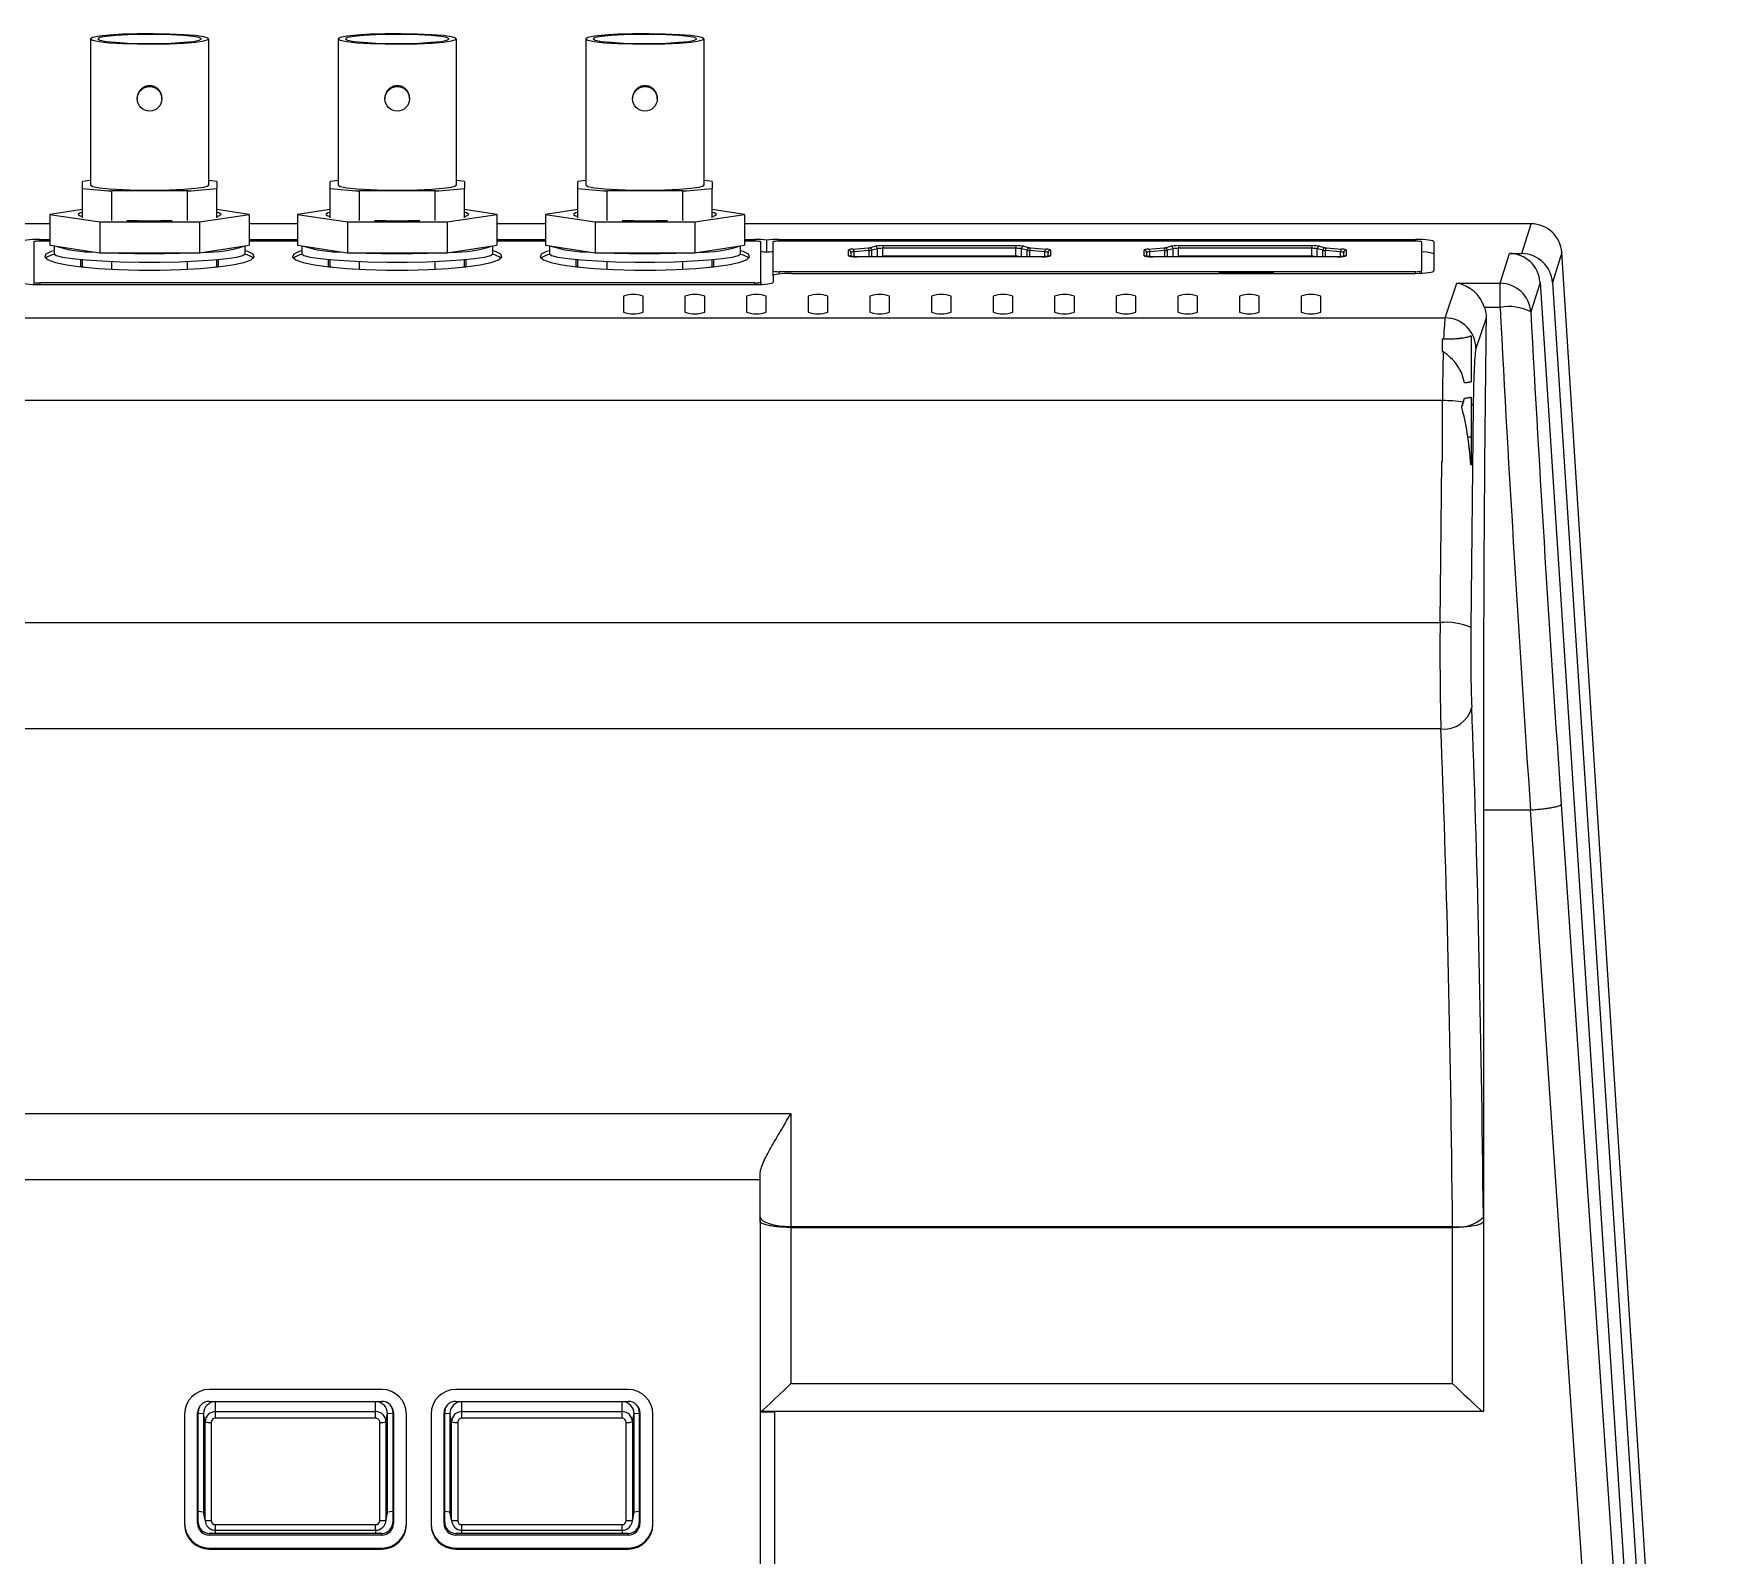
# Model space of a CAD drawing. Header units: millimetres. Extents: x 102 to 710, y 145 to 429.
# Drawn here: x 233.2 to 301.7, y 366.2 to 427.9 of the extents above; entities that cross this region are included whole.
import ezdxf

# ---------------------------------------------------------------- set-up
doc = ezdxf.new("R2010")
doc.units = ezdxf.units.MM

msp = doc.modelspace()

# ---------------------------------------------------------------- linework, layer by layer
at = {"color": 7, "linetype": 'Continuous', "lineweight": 25}
for p, q in [((235.517, 427.7306), (235.517, 421.8032)), ((240.317, 421.8032), (240.317, 427.7306)), ((245.567, 427.7306), (245.567, 421.8032)), ((250.367, 421.8032), (250.367, 427.7306)), ((255.617, 427.7306), (255.617, 421.8032)), ((260.417, 421.8032), (260.417, 427.7306)), ((237.417, 425.3343), (237.417, 425.2993)), ((238.417, 425.2993), (238.417, 425.3342)), ((247.467, 425.3343), (247.467, 425.2993)), ((248.467, 425.2993), (248.467, 425.3342)), ((257.517, 425.3343), (257.517, 425.2993)), ((258.517, 425.2993), (258.517, 425.3342)), ((235.517, 421.981), (235.192, 421.9409)), ((235.192, 421.6655), (235.192, 421.9409)), ((240.642, 421.9409), (240.317, 421.981)), ((240.642, 421.9409), (240.642, 421.6655)), ((245.567, 421.981), (245.242, 421.9409)), ((245.242, 421.6655), (245.242, 421.9409)), ((250.692, 421.9409), (250.367, 421.981)), ((250.692, 421.9409), (250.692, 421.6655)), ((255.617, 421.981), (255.292, 421.9409)), ((255.292, 421.6655), (255.292, 421.9409)), ((260.742, 421.9409), (260.417, 421.981)), ((260.742, 421.9409), (260.742, 421.6655)), ((235.192, 420.4701), (235.192, 421.6655)), ((236.3808, 420.3681), (236.3808, 421.5635)), ((239.4533, 421.5635), (236.3808, 421.5635)), ((239.4533, 420.3681), (239.4533, 421.5635)), ((240.642, 420.4701), (240.642, 421.6655)), ((245.242, 420.4701), (245.242, 421.6655)), ((246.4308, 420.3681), (246.4308, 421.5635)), ((249.5033, 421.5635), (246.4308, 421.5635)), ((249.5033, 420.3681), (249.5033, 421.5635)), ((250.692, 420.4701), (250.692, 421.6655)), ((255.292, 420.4701), (255.292, 421.6655)), ((256.4808, 420.3681), (256.4808, 421.5635)), ((259.5533, 421.5635), (256.4808, 421.5635)), ((259.5533, 420.3681), (259.5533, 421.5635)), ((260.742, 420.4701), (260.742, 421.6655)), ((235.192, 420.8065), (233.8756, 420.6078)), ((233.8756, 420.6078), (235.8963, 420.3027)), ((233.8756, 420.6078), (233.8756, 419.3625)), ((239.9378, 420.3027), (241.9585, 420.6078)), ((241.9585, 420.6078), (240.642, 420.8065)), ((241.9585, 420.6078), (241.9585, 419.3625)), ((245.242, 420.8065), (243.9256, 420.6078)), ((243.9256, 420.6078), (245.9463, 420.3027)), ((243.9256, 420.6078), (243.9256, 419.3625)), ((249.9878, 420.3027), (252.0085, 420.6078)), ((252.0085, 420.6078), (250.692, 420.8065)), ((252.0085, 420.6078), (252.0085, 419.3625)), ((255.292, 420.8065), (253.9756, 420.6078)), ((253.9756, 420.6078), (255.9963, 420.3027)), ((253.9756, 420.6078), (253.9756, 419.3625)), ((260.0378, 420.3027), (262.0585, 420.6078)), ((262.0585, 420.6078), (260.742, 420.8065)), ((262.0585, 420.6078), (262.0585, 419.3625)), ((233.8756, 420.2318), (183.2695, 420.2318)), ((235.8963, 420.3027), (239.9378, 420.3027)), ((235.8963, 420.3027), (235.8963, 419.0575)), ((239.9378, 420.3027), (239.9378, 419.0575)), ((243.9256, 420.2318), (241.9585, 420.2318)), ((245.9463, 420.3027), (249.9878, 420.3027)), ((245.9463, 420.3027), (245.9463, 419.0575)), ((249.9878, 420.3027), (249.9878, 419.0575)), ((253.9756, 420.2318), (252.0085, 420.2318)), ((255.9963, 420.3027), (255.9963, 419.0575)), ((255.9963, 420.3027), (260.0378, 420.3027)), ((260.0378, 420.3027), (260.0378, 419.0575)), ((293.9727, 420.2318), (262.0585, 420.2318)), ((293.5954, 419.0213), (293.9727, 420.2296)), ((293.9727, 420.2318), (293.9727, 420.2296)), ((233.217, 419.4926), (233.217, 417.8624)), ((233.467, 419.5935), (233.8756, 419.5935)), ((233.8756, 419.5252), (233.467, 419.5252)), ((233.8756, 419.3625), (235.8963, 419.0575)), ((234.042, 419.3374), (234.042, 419.0139)), ((235.8963, 419.0575), (239.9378, 419.0575)), ((239.9378, 419.0575), (241.9585, 419.3625)), ((241.792, 419.0139), (241.792, 419.3374)), ((241.9585, 419.5935), (243.9256, 419.5935)), ((243.9256, 419.5252), (241.9585, 419.5252)), ((243.9256, 419.3625), (245.9463, 419.0575)), ((244.092, 419.3374), (244.092, 419.0139)), ((245.9463, 419.0575), (249.9878, 419.0575)), ((249.9878, 419.0575), (252.0085, 419.3625)), ((251.842, 419.0139), (251.842, 419.3374)), ((252.0085, 419.5935), (253.9756, 419.5935)), ((253.9756, 419.5252), (252.0085, 419.5252)), ((253.9756, 419.3625), (255.9963, 419.0575)), ((254.142, 419.3374), (254.142, 419.0139)), ((255.9963, 419.0575), (260.0378, 419.0575)), ((260.0378, 419.0575), (262.0585, 419.3625)), ((261.892, 419.0139), (261.892, 419.3374)), ((262.0585, 419.5935), (262.467, 419.5935)), ((262.467, 419.5252), (262.0585, 419.5252)), ((262.717, 417.8624), (262.717, 419.4926)), ((262.967, 419.07), (262.967, 419.5685)), ((263.217, 418.3197), (263.217, 419.4927)), ((263.467, 419.5935), (289.2788, 419.5935)), ((289.2788, 419.5253), (263.467, 419.5253)), ((266.2729, 418.9358), (266.2729, 419.1636)), ((266.3729, 419.0644), (266.3729, 418.9063)), ((266.4509, 419.2034), (267.0681, 419.2489)), ((267.1173, 419.1422), (266.5, 419.0967)), ((267.1285, 419.2572), (267.3601, 419.3175)), ((267.4495, 419.2145), (267.2178, 419.1542)), ((267.6729, 419.3427), (273.0729, 419.3427)), ((267.6729, 419.3427), (267.6729, 419.2349)), ((273.0729, 419.2349), (267.6729, 419.2349)), ((273.0729, 419.3427), (273.0729, 419.2349)), ((273.528, 419.1542), (273.2963, 419.2145)), ((273.3857, 419.3175), (273.6174, 419.2572)), ((274.2458, 419.0967), (273.6285, 419.1422)), ((273.6777, 419.2489), (274.295, 419.2034)), ((274.3729, 418.906), (274.3729, 419.0644)), ((274.4729, 419.1636), (274.4729, 418.9358)), ((278.2729, 418.9358), (278.2729, 419.1636)), ((278.3729, 419.0644), (278.3729, 418.9063)), ((278.4509, 419.2034), (279.0681, 419.2489)), ((279.1173, 419.1422), (278.5, 419.0967)), ((279.1285, 419.2572), (279.3601, 419.3175)), ((279.4495, 419.2145), (279.2178, 419.1542)), ((279.6729, 419.3427), (285.0729, 419.3427)), ((279.6729, 419.3427), (279.6729, 419.2349)), ((285.0729, 419.2349), (279.6729, 419.2349)), ((285.0729, 419.3427), (285.0729, 419.2349)), ((285.528, 419.1542), (285.2964, 419.2145)), ((285.3857, 419.3175), (285.6174, 419.2572)), ((286.2458, 419.0967), (285.6285, 419.1422)), ((285.6777, 419.2489), (286.295, 419.2034)), ((286.3729, 418.906), (286.3729, 419.0644)), ((286.4729, 419.1636), (286.4729, 418.9358)), ((289.5288, 419.4927), (289.5288, 418.3197)), ((290.0288, 419.4955), (290.0288, 418.3168)), ((295.2153, 419.0592), (294.8363, 417.8455)), ((301.6898, 317.6431), (295.2153, 419.0592)), ((295.2153, 419.0592), (295.2156, 419.0592)), ((301.69, 317.6442), (295.2156, 419.0592)), ((235.117, 418.7804), (235.117, 418.5054)), ((235.117, 418.5054), (235.3069, 418.4679)), ((235.192, 418.4895), (235.192, 418.7738)), ((236.3808, 418.3886), (236.3808, 418.7038)), ((239.4533, 418.3886), (239.4533, 418.7038)), ((240.5272, 418.4679), (240.717, 418.5054)), ((240.642, 418.4895), (240.642, 418.7738)), ((240.717, 418.5054), (240.717, 418.7804)), ((245.167, 418.7804), (245.167, 418.5054)), ((245.167, 418.5054), (245.348, 418.4695)), ((245.242, 418.4895), (245.242, 418.7738)), ((246.4308, 418.3891), (246.4308, 418.7038)), ((249.5033, 418.3891), (249.5033, 418.7038)), ((250.586, 418.4695), (250.767, 418.5054)), ((250.692, 418.4895), (250.692, 418.7738)), ((250.767, 418.5054), (250.767, 418.7804)), ((255.217, 418.7804), (255.217, 418.5054)), ((255.217, 418.5054), (255.4069, 418.4679)), ((255.292, 418.4895), (255.292, 418.7738)), ((256.4808, 418.3886), (256.4808, 418.7038)), ((259.5533, 418.3886), (259.5533, 418.7038)), ((260.6272, 418.4679), (260.817, 418.5054)), ((260.742, 418.4895), (260.742, 418.7738)), ((260.817, 418.5054), (260.817, 418.7804)), ((274.1229, 418.8909), (266.6229, 418.8909)), ((266.6229, 418.8909), (266.6229, 418.8901)), ((274.1229, 418.8901), (266.6229, 418.8901)), ((267.717, 418.916), (267.5732, 418.8909)), ((273.117, 418.916), (267.717, 418.916)), ((267.8715, 418.8942), (267.8527, 418.8909)), ((272.9625, 418.8942), (267.8715, 418.8942)), ((267.8715, 418.8942), (267.8715, 418.8909)), ((272.9814, 418.8909), (272.9625, 418.8942)), ((272.9625, 418.8942), (272.9625, 418.8909)), ((273.2609, 418.8909), (273.117, 418.916)), ((286.1229, 418.8909), (278.6229, 418.8909)), ((278.6229, 418.8909), (278.6229, 418.8901)), ((286.1229, 418.8901), (278.6229, 418.8901)), ((279.8715, 418.916), (279.4863, 418.8909)), ((279.717, 418.916), (279.5732, 418.8909)), ((285.117, 418.916), (279.717, 418.916)), ((279.8715, 418.8942), (279.8527, 418.8909)), ((284.9626, 418.916), (279.8715, 418.916)), ((284.9625, 418.8942), (279.8715, 418.8942)), ((279.9545, 418.8942), (279.9041, 418.8909)), ((284.8795, 418.8942), (279.9545, 418.8942)), ((279.9545, 418.8909), (279.9545, 418.8942)), ((284.93, 418.8909), (284.8795, 418.8942)), ((284.8795, 418.8909), (284.8795, 418.8942)), ((284.9814, 418.8909), (284.9625, 418.8942)), ((285.3477, 418.8909), (284.9626, 418.916)), ((285.2609, 418.8909), (285.117, 418.916)), ((292.7167, 417.8139), (293.0947, 419.0244)), ((293.0947, 419.0244), (293.5954, 419.0213)), ((233.217, 417.8624), (233.217, 417.7671)), ((262.467, 417.8297), (233.467, 417.8297)), ((233.467, 417.7615), (262.467, 417.7615)), ((262.717, 417.8624), (262.717, 417.7671)), ((263.217, 418.1208), (263.217, 418.3197)), ((263.217, 418.1208), (263.217, 417.8595)), ((289.2788, 418.287), (263.467, 418.287)), ((263.967, 418.2188), (289.2788, 418.2188)), ((281.667, 418.244), (283.167, 418.244)), ((289.5288, 418.2244), (289.5288, 418.3197)), ((290.4874, 416.4125), (290.9557, 417.8139)), ((290.9557, 417.8139), (292.7167, 417.8139)), ((292.7167, 416.8357), (292.7167, 417.8139)), ((294.3356, 417.8486), (293.9627, 416.6541)), ((294.3356, 417.8486), (300.8833, 317.5929)), ((294.8363, 417.8455), (301.3817, 317.6247)), ((257.142, 417.2958), (257.142, 416.6432)), ((257.942, 416.6432), (257.942, 417.2958)), ((259.642, 417.2958), (259.642, 416.6432)), ((260.442, 416.6432), (260.442, 417.2958)), ((262.142, 417.2958), (262.142, 416.6432)), ((262.942, 416.6432), (262.942, 417.2958)), ((264.642, 417.2958), (264.642, 416.6432)), ((265.442, 416.6432), (265.442, 417.2958)), ((267.142, 417.2958), (267.142, 416.6432)), ((267.942, 416.6432), (267.942, 417.2958)), ((269.642, 417.2958), (269.642, 416.6432)), ((270.442, 416.6432), (270.442, 417.2958)), ((272.142, 417.2958), (272.142, 416.6432)), ((272.942, 416.6432), (272.942, 417.2958)), ((274.642, 417.2958), (274.642, 416.6432)), ((275.442, 416.6432), (275.442, 417.2958)), ((277.142, 417.2958), (277.142, 416.6432)), ((277.942, 416.6432), (277.942, 417.2958)), ((279.642, 417.2958), (279.642, 416.6432)), ((280.442, 416.6432), (280.442, 417.2958)), ((282.142, 417.2958), (282.142, 416.6432)), ((282.942, 416.6432), (282.942, 417.2958)), ((284.642, 417.2958), (284.642, 416.6432)), ((285.442, 416.6432), (285.442, 417.2958)), ((113.5967, 416.4125), (290.4874, 416.4125)), ((292.1492, 416.4041), (291.7362, 415.1684)), ((292.7167, 416.8357), (292.0834, 416.8357)), ((290.376, 415.0476), (290.376, 415.5566)), ((290.376, 415.5566), (290.4256, 415.5566)), ((290.376, 413.0572), (113.708, 413.0572)), ((290.376, 410.5865), (290.376, 413.0572)), ((291.2321, 412.9966), (291.2321, 413.0402)), ((291.2661, 413.1566), (291.2661, 413.1566)), ((291.542, 412.9232), (291.542, 410.4539)), ((291.1616, 412.7788), (291.1616, 412.8224)), ((291.6248, 412.8617), (291.53, 403.8521)), ((291.4073, 411.5838), (291.542, 411.5838)), ((290.2812, 404.0477), (290.35, 410.5865)), ((290.35, 410.5865), (290.376, 410.5865)), ((290.376, 410.5864), (290.376, 410.5865)), ((291.542, 410.4539), (291.5296, 410.4506)), ((113.8028, 404.0477), (290.2812, 404.0477)), ((290.3153, 399.7329), (113.7688, 399.7329)), ((295.1997, 396.667), (300.6612, 316.5552)), ((292.042, 396.451), (292.042, 372.041)), ((292.042, 396.451), (293.9518, 396.451)), ((299.4095, 316.451), (293.9556, 396.4511)), ((118.717, 384.1378), (263.942, 384.1378)), ((263.942, 384.1378), (263.942, 379.5532)), ((119.967, 381.451), (262.692, 381.451)), ((262.692, 379.9366), (262.692, 381.6696)), ((262.692, 379.7821), (262.692, 379.9366)), ((262.692, 379.7821), (262.692, 372.041)), ((263.942, 379.5532), (290.7893, 379.5532)), ((263.942, 379.5532), (263.942, 379.5124)), ((263.942, 379.5124), (263.942, 379.5124)), ((263.942, 379.5124), (263.942, 373.182)), ((263.942, 379.5124), (290.7897, 379.5124)), ((290.7897, 379.5124), (290.7893, 379.5532)), ((290.7911, 373.182), (290.7911, 379.5124)), ((292.0381, 379.9319), (292.0399, 379.757)), ((292.0399, 379.757), (292.0399, 372.041)), ((263.942, 373.182), (290.7911, 373.182)), ((247.3396, 372.936), (240.3396, 372.936)), ((257.3396, 372.936), (250.3396, 372.936)), ((239.3396, 371.9398), (239.3396, 367.4569)), ((239.8921, 372.027), (239.8658, 371.9834)), ((239.8658, 367.5005), (239.8658, 371.9834)), ((239.8921, 367.5441), (239.8921, 372.027)), ((240.1726, 371.625), (240.1056, 371.9598)), ((240.1056, 371.9598), (240.1056, 367.9751)), ((240.3396, 372.4554), (247.3396, 372.4554)), ((247.0896, 372.4421), (240.5896, 372.4421)), ((240.5896, 372.0404), (240.5896, 372.4421)), ((240.5896, 371.77), (240.5896, 372.0404)), ((240.5896, 372.0404), (247.0896, 372.0404)), ((247.0896, 372.0404), (247.0896, 372.4421)), ((247.0896, 371.77), (247.0896, 372.0404)), ((247.5066, 371.625), (247.5737, 371.9598)), ((247.5737, 367.9751), (247.5737, 371.9598)), ((247.7872, 372.027), (247.8134, 371.9834)), ((247.7872, 372.027), (247.7872, 367.5441)), ((247.8134, 371.9834), (247.8134, 367.5005)), ((248.3396, 367.4569), (248.3396, 371.9398)), ((249.3396, 371.9398), (249.3396, 367.4569)), ((249.8921, 372.027), (249.8658, 371.9834)), ((249.8658, 367.5005), (249.8658, 371.9834)), ((249.8921, 367.5441), (249.8921, 372.027)), ((250.1726, 371.625), (250.1056, 371.9598)), ((250.1056, 371.9598), (250.1056, 367.9751)), ((250.3396, 372.4554), (257.3396, 372.4554)), ((257.0896, 372.4421), (250.5896, 372.4421)), ((250.5896, 372.0404), (250.5896, 372.4421)), ((250.5896, 371.77), (250.5896, 372.0404)), ((250.5896, 372.0404), (257.0896, 372.0404)), ((257.0896, 372.0404), (257.0896, 372.4421)), ((257.0896, 371.77), (257.0896, 372.0404)), ((257.5066, 371.625), (257.5737, 371.9598)), ((257.5737, 367.9751), (257.5737, 371.9598)), ((257.7872, 372.027), (257.8134, 371.9834)), ((257.7872, 372.027), (257.7872, 367.5441)), ((257.8134, 371.9834), (257.8134, 367.5005)), ((258.3396, 367.4569), (258.3396, 371.9398)), ((262.6968, 372.041), (262.692, 372.041)), ((263.292, 372.0161), (262.692, 372.0161)), ((262.692, 372.0161), (262.692, 316.451)), ((292.0363, 372.041), (262.6968, 372.041)), ((263.292, 316.451), (263.292, 372.0161)), ((292.0399, 372.041), (292.0363, 372.041)), ((292.042, 372.041), (292.0399, 372.041)), ((240.1726, 367.6402), (240.1726, 371.625)), ((240.4226, 371.6036), (240.4226, 367.6188)), ((247.0896, 371.77), (240.5896, 371.77)), ((247.2567, 367.6188), (247.2567, 371.6036)), ((247.5066, 371.625), (247.5066, 367.6402)), ((250.1726, 367.6402), (250.1726, 371.625)), ((250.4226, 371.6036), (250.4226, 367.6188)), ((257.0896, 371.77), (250.5896, 371.77)), ((257.2567, 367.6188), (257.2567, 371.6036)), ((257.5066, 371.625), (257.5066, 367.6402)), ((240.1726, 367.6402), (240.1056, 367.9751)), ((240.1153, 367.8788), (240.181, 367.5574)), ((247.4983, 367.5574), (247.564, 367.8788)), ((247.5066, 367.6402), (247.5737, 367.9751)), ((250.1726, 367.6402), (250.1056, 367.9751)), ((250.1153, 367.8788), (250.181, 367.5574)), ((257.4983, 367.5574), (257.564, 367.8788)), ((257.5066, 367.6402), (257.5737, 367.9751)), ((239.8921, 367.5441), (239.8658, 367.5005)), ((240.3396, 367.0983), (240.3396, 367.0285)), ((247.3396, 367.0983), (240.3396, 367.0983)), ((247.3396, 367.0285), (240.3396, 367.0285)), ((240.5896, 367.4524), (247.0896, 367.4524)), ((240.5896, 367.2242), (247.0896, 367.2242)), ((247.3396, 367.0983), (247.3396, 367.0285)), ((247.7872, 367.5441), (247.8134, 367.5005)), ((249.8921, 367.5441), (249.8658, 367.5005)), ((250.3396, 367.0983), (250.3396, 367.0285)), ((257.3396, 367.0983), (250.3396, 367.0983)), ((257.3396, 367.0285), (250.3396, 367.0285)), ((250.5896, 367.4524), (257.0896, 367.4524)), ((250.5896, 367.2242), (257.0896, 367.2242)), ((257.3396, 367.0983), (257.3396, 367.0285)), ((257.7872, 367.5441), (257.8134, 367.5005)), ((240.3396, 366.5043), (240.3396, 366.4607)), ((240.3396, 366.5043), (247.3396, 366.5043)), ((240.3396, 366.4607), (247.3396, 366.4607)), ((247.3396, 366.5043), (247.3396, 366.4607)), ((250.3396, 366.5043), (250.3396, 366.4607)), ((250.3396, 366.5043), (257.3396, 366.5043)), ((250.3396, 366.4607), (257.3396, 366.4607)), ((257.3396, 366.5043), (257.3396, 366.4607))]:
    msp.add_line(p, q, dxfattribs=at)
at = {"color": 8, "linetype": 'Continuous', "lineweight": 25}
for p, q in [((233.8756, 420.2296), (183.2695, 420.2296)), ((243.9256, 420.2296), (241.9585, 420.2296)), ((253.9756, 420.2296), (252.0085, 420.2296)), ((293.9727, 420.2296), (262.0585, 420.2296)), ((233.467, 419.5252), (233.467, 419.5935)), ((262.467, 419.5252), (262.467, 419.5935)), ((263.467, 419.5253), (263.467, 419.5935)), ((266.5, 418.8944), (266.5, 419.0967)), ((267.1173, 418.8909), (267.1173, 419.1422)), ((267.2178, 418.8909), (267.2178, 419.1542)), ((267.4495, 418.8909), (267.4495, 419.2145)), ((267.6729, 418.9083), (267.6729, 419.2349)), ((273.0729, 418.916), (273.0729, 419.2349)), ((273.2963, 418.8909), (273.2963, 419.2145)), ((273.528, 418.8909), (273.528, 419.1542)), ((273.6285, 418.8909), (273.6285, 419.1422)), ((274.2458, 418.8941), (274.2458, 419.0967)), ((278.5, 418.8944), (278.5, 419.0967)), ((279.1173, 418.8909), (279.1173, 419.1422)), ((279.2178, 418.8909), (279.2178, 419.1542)), ((279.4495, 418.8909), (279.4495, 419.2145)), ((279.6729, 418.9083), (279.6729, 419.2349)), ((285.0729, 418.916), (285.0729, 419.2349)), ((285.2964, 418.8943), (285.2964, 419.2145)), ((285.528, 418.8909), (285.528, 419.1542)), ((285.6285, 418.8909), (285.6285, 419.1422)), ((286.2458, 418.8941), (286.2458, 419.0967)), ((289.2788, 419.5253), (289.2788, 419.5935)), ((274.1229, 418.8909), (274.1229, 418.8901)), ((286.1229, 418.8909), (286.1229, 418.8901)), ((233.467, 417.8297), (233.467, 417.7615)), ((262.467, 417.8297), (262.467, 417.7615)), ((263.467, 418.1939), (263.467, 418.287)), ((281.667, 418.244), (281.667, 418.2188)), ((283.167, 418.2188), (283.167, 418.244)), ((289.2788, 418.2188), (289.2788, 418.287)), ((239.8921, 371.982), (240.1056, 371.9598)), ((240.5896, 372.4554), (240.5896, 372.4421)), ((247.0896, 372.4421), (247.0896, 372.4554)), ((247.5737, 371.9598), (247.7872, 371.982)), ((249.8921, 371.982), (250.1056, 371.9598)), ((250.5896, 372.4554), (250.5896, 372.4421)), ((257.0896, 372.4421), (257.0896, 372.4554)), ((257.5737, 371.9598), (257.7872, 371.982)), ((239.8921, 367.9972), (240.1056, 367.9751)), ((247.5737, 367.9751), (247.7872, 367.9972)), ((249.8921, 367.9972), (250.1056, 367.9751)), ((257.5737, 367.9751), (257.7872, 367.9972)), ((240.5896, 367.2242), (240.5896, 367.4524)), ((240.5896, 367.0983), (240.5896, 367.2242)), ((247.0896, 367.2242), (247.0896, 367.4524)), ((247.0896, 367.2242), (247.0896, 367.0983)), ((250.5896, 367.2242), (250.5896, 367.4524)), ((250.5896, 367.0983), (250.5896, 367.2242)), ((257.0896, 367.2242), (257.0896, 367.4524)), ((257.0896, 367.2242), (257.0896, 367.0983))]:
    msp.add_line(p, q, dxfattribs=at)
at = {"color": 7, "linetype": 'Continuous', "lineweight": 25, "flags": 128}
for points in [[(235.517, 427.7306), (235.606, 427.6741), (235.8664, 427.6219), (236.2789, 427.5777), (236.8129, 427.5448), (237.4287, 427.5258), (238.0808, 427.5219), (238.7207, 427.5335), (239.3011, 427.5597), (239.7787, 427.5986), (240.1183, 427.6472), (240.2947, 427.7021), (240.2947, 427.7591), (240.1183, 427.8139), (239.7787, 427.8626), (239.3011, 427.9015), (238.7207, 427.9277), (238.0808, 427.9393), (237.4287, 427.9354), (236.8129, 427.9163), (236.2789, 427.8834), (235.8664, 427.8393), (235.606, 427.787), (235.517, 427.7306)], [(235.817, 427.7306), (235.9021, 427.679), (236.1504, 427.6316), (236.5418, 427.5922), (237.0447, 427.5641), (237.6182, 427.5494), (238.2159, 427.5494), (238.7894, 427.5641), (239.2922, 427.5922), (239.6837, 427.6316), (239.932, 427.679), (240.017, 427.7306), (239.932, 427.7821), (239.6837, 427.8295), (239.2922, 427.8689), (238.7894, 427.8971), (238.2159, 427.9117), (237.6182, 427.9117), (237.0447, 427.8971), (236.5418, 427.8689), (236.1504, 427.8295), (235.9021, 427.7821), (235.817, 427.7306)], [(245.567, 427.7306), (245.656, 427.6741), (245.9164, 427.6219), (246.3289, 427.5777), (246.8629, 427.5448), (247.4787, 427.5258), (248.1308, 427.5219), (248.7707, 427.5335), (249.3511, 427.5597), (249.8287, 427.5986), (250.1683, 427.6472), (250.3447, 427.7021), (250.3447, 427.7591), (250.1683, 427.8139), (249.8287, 427.8626), (249.3511, 427.9015), (248.7707, 427.9277), (248.1308, 427.9393), (247.4787, 427.9354), (246.8629, 427.9163), (246.3289, 427.8834), (245.9164, 427.8393), (245.656, 427.787), (245.567, 427.7306)], [(245.867, 427.7306), (245.9521, 427.679), (246.2004, 427.6316), (246.5918, 427.5922), (247.0947, 427.5641), (247.6682, 427.5494), (248.2659, 427.5494), (248.8394, 427.5641), (249.3422, 427.5922), (249.7337, 427.6316), (249.982, 427.679), (250.067, 427.7306), (249.982, 427.7821), (249.7337, 427.8295), (249.3422, 427.8689), (248.8394, 427.8971), (248.2659, 427.9117), (247.6682, 427.9117), (247.0947, 427.8971), (246.5918, 427.8689), (246.2004, 427.8295), (245.9521, 427.7821), (245.867, 427.7306)], [(255.617, 427.7306), (255.706, 427.6741), (255.9664, 427.6219), (256.3789, 427.5777), (256.9129, 427.5448), (257.5287, 427.5258), (258.1808, 427.5219), (258.8207, 427.5335), (259.4011, 427.5597), (259.8787, 427.5986), (260.2183, 427.6472), (260.3947, 427.7021), (260.3947, 427.7591), (260.2183, 427.8139), (259.8787, 427.8626), (259.4011, 427.9015), (258.8207, 427.9277), (258.1808, 427.9393), (257.5287, 427.9354), (256.9129, 427.9163), (256.3789, 427.8834), (255.9664, 427.8393), (255.706, 427.787), (255.617, 427.7306)], [(255.917, 427.7306), (256.0021, 427.679), (256.2504, 427.6316), (256.6418, 427.5922), (257.1447, 427.5641), (257.7182, 427.5494), (258.3159, 427.5494), (258.8894, 427.5641), (259.3922, 427.5922), (259.7837, 427.6316), (260.032, 427.679), (260.117, 427.7306), (260.032, 427.7821), (259.7837, 427.8295), (259.3922, 427.8689), (258.8894, 427.8971), (258.3159, 427.9117), (257.7182, 427.9117), (257.1447, 427.8971), (256.6418, 427.8689), (256.2504, 427.8295), (256.0021, 427.7821), (255.917, 427.7306)], [(235.517, 421.8032), (235.606, 421.7468), (235.8664, 421.6945), (236.2789, 421.6503), (236.8129, 421.6175), (237.4287, 421.5984), (238.0808, 421.5945), (238.7207, 421.6061), (239.3011, 421.6323), (239.7787, 421.6712), (240.1183, 421.7199), (240.2947, 421.7747), (240.317, 421.8032)], [(245.567, 421.8032), (245.656, 421.7468), (245.9164, 421.6945), (246.3289, 421.6503), (246.8629, 421.6175), (247.4787, 421.5984), (248.1308, 421.5945), (248.7707, 421.6061), (249.3511, 421.6323), (249.8287, 421.6712), (250.1683, 421.7199), (250.3447, 421.7747), (250.367, 421.8032)], [(255.617, 421.8032), (255.706, 421.7468), (255.9664, 421.6945), (256.3789, 421.6503), (256.9129, 421.6175), (257.5287, 421.5984), (258.1808, 421.5945), (258.8207, 421.6061), (259.4011, 421.6323), (259.8787, 421.6712), (260.2183, 421.7199), (260.3947, 421.7747), (260.417, 421.8032)], [(235.192, 420.6942), (235.1013, 420.6683), (235.017, 420.6078)], [(235.017, 420.6078), (235.1013, 420.5473), (235.192, 420.5213)], [(240.642, 420.5213), (240.7328, 420.5473), (240.817, 420.6078), (240.7328, 420.6683), (240.642, 420.6942)], [(245.242, 420.6942), (245.1513, 420.6683), (245.067, 420.6078)], [(245.067, 420.6078), (245.1513, 420.5473), (245.242, 420.5213)], [(250.692, 420.5213), (250.7828, 420.5473), (250.867, 420.6078), (250.7828, 420.6683), (250.692, 420.6942)], [(255.292, 420.6942), (255.2013, 420.6683), (255.117, 420.6078)], [(255.117, 420.6078), (255.2013, 420.5473), (255.292, 420.5213)], [(260.742, 420.5213), (260.8328, 420.5473), (260.917, 420.6078), (260.8328, 420.6683), (260.742, 420.6942)], [(234.042, 419.1355), (233.9278, 419.0992), (233.712, 418.9904), (233.6684, 418.8782), (233.7988, 418.7672), (234.0977, 418.6618), (234.553, 418.5665), (235.1461, 418.485), (235.8525, 418.4209), (236.6435, 418.3766), (237.4867, 418.3539), (238.3474, 418.3539), (239.1905, 418.3766), (239.9815, 418.4209), (240.688, 418.485), (241.281, 418.5665), (241.7363, 418.6618), (242.0353, 418.7672), (242.1656, 418.8782), (242.122, 418.9904), (241.9063, 419.0992), (241.792, 419.1355)], [(244.092, 419.1342), (243.9816, 419.099), (243.766, 418.9904), (243.7225, 418.8783), (243.8527, 418.7673), (244.1514, 418.662), (244.6062, 418.5668), (245.1987, 418.4854), (245.9045, 418.4213), (246.6947, 418.3771), (247.5371, 418.3545), (248.397, 418.3545), (249.2393, 418.3771), (250.0296, 418.4213), (250.7354, 418.4854), (251.3278, 418.5668), (251.7827, 418.662), (252.0814, 418.7673), (252.2116, 418.8783), (252.168, 418.9904), (251.9525, 419.099), (251.842, 419.1342)], [(254.142, 419.1355), (254.0278, 419.0992), (253.812, 418.9904), (253.7684, 418.8782), (253.8988, 418.7672), (254.1977, 418.6618), (254.653, 418.5665), (255.2461, 418.485), (255.9525, 418.4209), (256.7435, 418.3766), (257.5867, 418.3539), (258.4474, 418.3539), (259.2905, 418.3766), (260.0815, 418.4209), (260.788, 418.485), (261.381, 418.5665), (261.8363, 418.6618), (262.1353, 418.7672), (262.2656, 418.8782), (262.222, 418.9904), (262.0063, 419.0992), (261.892, 419.1355)], [(234.042, 419.0139), (234.1267, 418.9437), (234.377, 418.8765), (234.7821, 418.8154), (235.3242, 418.7629), (235.9795, 418.7214), (236.7196, 418.6927), (237.512, 418.678), (238.3221, 418.678), (239.1145, 418.6927), (239.8545, 418.7214), (240.5099, 418.7629), (241.052, 418.8154), (241.457, 418.8765), (241.7074, 418.9437), (241.792, 419.0139)], [(244.092, 419.0139), (244.1767, 418.9437), (244.427, 418.8765), (244.8321, 418.8154), (245.3742, 418.7629), (246.0295, 418.7214), (246.7696, 418.6927), (247.562, 418.678), (248.3721, 418.678), (249.1645, 418.6927), (249.9045, 418.7214), (250.5599, 418.7629), (251.102, 418.8154), (251.507, 418.8765), (251.7574, 418.9437), (251.842, 419.0139)], [(254.142, 419.0139), (254.2267, 418.9437), (254.477, 418.8765), (254.8821, 418.8154), (255.4242, 418.7629), (256.0795, 418.7214), (256.8196, 418.6927), (257.612, 418.678), (258.4221, 418.678), (259.2145, 418.6927), (259.9545, 418.7214), (260.6099, 418.7629), (261.152, 418.8154), (261.557, 418.8765), (261.8074, 418.9437), (261.892, 419.0139)], [(281.3006, 418.2501), (281.4719, 418.2457), (281.667, 418.244)], [(283.167, 418.244), (283.3621, 418.2457), (283.5335, 418.2501)], [(262.692, 379.9366), (262.7161, 379.8618), (262.7872, 379.7899), (262.9027, 379.7236), (263.0582, 379.6655), (263.2476, 379.6178), (263.4637, 379.5824), (263.6982, 379.5606), (263.942, 379.5532)], [(240.1056, 367.9751), (240.1149, 367.881), (240.1153, 367.8788)], [(247.564, 367.8788), (247.5644, 367.881), (247.5737, 367.9751)], [(250.1056, 367.9751), (250.1149, 367.881), (250.1153, 367.8788)], [(257.564, 367.8788), (257.5644, 367.881), (257.5737, 367.9751)]]:
    msp.add_lwpolyline(points, dxfattribs=at)
at = {"color": 7, "linetype": 'Continuous', "lineweight": 25}
for centre in [(237.9175, 425.298), (247.9675, 425.298), (258.0175, 425.298)]:
    msp.add_circle(centre, 0.4993, dxfattribs=at)
for centre, radius, start, end in [((236.8772, 434.3325), 12.7786, 262.422274, 267.773909), ((238.9569, 434.3325), 12.7786, 272.226091, 277.577726), ((246.9271, 434.3322), 12.7783, 262.422204, 267.773948), ((249.0069, 434.3325), 12.7786, 272.226107, 277.577741), ((256.9772, 434.3325), 12.7786, 262.422259, 267.773893), ((259.0569, 434.3322), 12.7783, 272.226052, 277.577796), ((237.917, 452.6616), 32.3066, 268.3671, 271.6329), ((247.967, 452.6616), 32.3066, 268.367098, 271.632902), ((258.017, 452.6616), 32.3066, 268.367098, 271.632902), ((235.6593, 424.3329), 5.2487, 252.19611, 270.634914), ((237.917, 460.5932), 41.569, 267.707202, 272.292798), ((240.2753, 423.6672), 4.5855, 268.017254, 289.151722), ((245.7093, 424.333), 5.2488, 252.196181, 270.634843), ((247.967, 460.5932), 41.5689, 267.707201, 272.292799), ((250.3253, 423.6672), 4.5855, 268.0172, 289.151814), ((255.7593, 424.3329), 5.2487, 252.196043, 270.634943), ((258.017, 460.5932), 41.5689, 267.707201, 272.292799), ((260.3753, 423.6673), 4.5855, 268.017348, 289.151628), ((266.2733, 419.064), 0.0996, 0.24083, 90.247922), ((266.3903, 419.1108), 0.1107, 352.657968, 56.79996), ((267.0075, 419.1563), 0.1107, 352.66724, 56.793728), ((267.1158, 419.1559), 0.1021, 359.007838, 82.860026), ((267.3474, 419.2162), 0.1021, 358.998818, 82.864318), ((273.3984, 419.2162), 0.1021, 97.139974, 180.992162), ((273.63, 419.1559), 0.1021, 97.137271, 180.994865), ((273.7383, 419.1563), 0.1106, 123.19575, 187.343282), ((274.3556, 419.1108), 0.1107, 123.20004, 187.342032), ((274.4725, 419.064), 0.0996, 89.753898, 179.753082), ((278.2734, 419.064), 0.0996, 0.240842, 90.252179), ((278.3902, 419.1108), 0.1107, 352.66849, 56.789438), ((279.0076, 419.1564), 0.1106, 352.652668, 56.8083), ((279.1158, 419.1559), 0.1021, 358.998818, 82.864318), ((279.3474, 419.2162), 0.1021, 358.998818, 82.864318), ((285.3984, 419.2162), 0.1021, 97.137271, 180.994865), ((285.63, 419.1559), 0.1021, 97.135682, 181.001182), ((285.7383, 419.1564), 0.1106, 123.1917, 187.347332), ((286.3556, 419.1108), 0.1106, 123.195991, 187.346081), ((286.4725, 419.064), 0.0996, 89.753898, 179.753082), ((234.2139, 418.1604), 0.8449, 101.045391, 127.352343), ((241.6202, 418.1604), 0.8449, 52.647657, 78.954609), ((244.2658, 418.1633), 0.8412, 101.162914, 127.352017), ((251.6684, 418.1635), 0.841, 52.645401, 78.839668), ((254.3139, 418.1604), 0.8448, 101.044655, 127.353078), ((261.7202, 418.1604), 0.8449, 52.647415, 78.955307), ((292.7132, 416.561), 1.2529, 4.263555, 89.839415), ((257.542, 416.0837), 1.2764, 71.736986, 108.263014), ((260.042, 416.0837), 1.2764, 71.737163, 108.262837), ((262.542, 416.0837), 1.2764, 71.736986, 108.263014), ((265.042, 416.0837), 1.2764, 71.736986, 108.263014), ((267.542, 416.0837), 1.2764, 71.736986, 108.263014), ((270.042, 416.0836), 1.2764, 71.73734, 108.26266), ((272.542, 416.0837), 1.2764, 71.736986, 108.263014), ((275.042, 416.0837), 1.2764, 71.736986, 108.263014), ((277.542, 416.0836), 1.2764, 71.73734, 108.26266), ((280.042, 416.0837), 1.2764, 71.736986, 108.263014), ((282.542, 416.0837), 1.2764, 71.736986, 108.263014), ((285.042, 416.0836), 1.2764, 71.73734, 108.26266), ((257.542, 417.8553), 1.2764, 251.736986, 288.263014), ((260.042, 417.8553), 1.2764, 251.737163, 288.262837), ((262.542, 417.8553), 1.2764, 251.736986, 288.263014), ((265.042, 417.8553), 1.2764, 251.736986, 288.263014), ((267.542, 417.8553), 1.2764, 251.736986, 288.263014), ((270.042, 417.8553), 1.2764, 251.73734, 288.26266), ((272.542, 417.8553), 1.2764, 251.736986, 288.263014), ((275.042, 417.8553), 1.2764, 251.736986, 288.263014), ((277.542, 417.8553), 1.2764, 251.73734, 288.26266), ((280.042, 417.8553), 1.2764, 251.736986, 288.263014), ((282.542, 417.8553), 1.2764, 251.736986, 288.263014), ((285.042, 417.8553), 1.2764, 251.73734, 288.26266), ((290.4838, 415.1601), 1.2525, 0.383781, 89.834383), ((293.0868, 415.0096), 1.8632, 61.960648, 101.455979), ((290.3576, 406.717), 6.3402, 82.072422, 89.833816), ((291.5105, 412.7942), 0.1328, 30.548532, 76.251368), ((290.5441, 401.6405), 2.4215, 65.971819, 96.231181), ((290.4371, 400.8851), 1.1586, 263.963801, 346.572594), ((291.0426, 380.9664), 1.4357, 259.838978, 313.899099), ((240.3377, 371.9379), 0.9981, 89.891126, 179.890319), ((247.3415, 371.9379), 0.9981, 0.109377, 90.108964), ((250.3377, 371.9379), 0.9981, 89.891036, 179.890623), ((257.3415, 371.9379), 0.9981, 0.109681, 90.108874), ((240.3387, 371.9825), 0.4729, 89.890251, 179.890842), ((240.3368, 372.0269), 0.4448, 145.300319, 179.988366), ((240.5887, 371.9589), 0.4832, 89.891117, 179.890203), ((240.5888, 371.6242), 0.4162, 89.890961, 179.89058), ((247.0905, 371.9589), 0.4832, 0.109981, 90.108699), ((247.0904, 371.6242), 0.4162, 0.109711, 90.108748), ((247.3405, 371.9825), 0.4729, 0.109867, 90.10904), ((247.3426, 372.027), 0.4446, 0.004603, 34.708248), ((250.3387, 371.9825), 0.4729, 89.890513, 179.89103), ((250.3366, 372.027), 0.4445, 145.287856, 179.998237), ((250.5887, 371.9589), 0.4832, 89.891744, 179.889576), ((250.5888, 371.6242), 0.4162, 89.891252, 179.890289), ((257.0906, 371.9589), 0.4831, 0.109545, 90.108694), ((257.0904, 371.6242), 0.4162, 0.109419, 90.108528), ((257.3405, 371.9825), 0.4729, 0.10897, 90.109937), ((257.3424, 372.0269), 0.4448, 0.011634, 34.699681), ((240.362, 372.3661), 0.7649, 255.665999, 274.543034), ((240.5893, 371.6033), 0.1667, 89.890029, 179.889786), ((247.09, 371.6033), 0.1667, 0.108928, 90.10998), ((247.3173, 372.3662), 0.765, 265.457367, 284.333455), ((250.362, 372.3662), 0.765, 255.666545, 274.542633), ((250.5893, 371.6033), 0.1667, 89.89002, 179.891072), ((257.09, 371.6033), 0.1667, 0.110213, 90.108695), ((257.3173, 372.3661), 0.7649, 265.456966, 284.334001), ((240.3377, 367.5024), 0.9981, 180.109681, 270.108874), ((240.3377, 367.4588), 0.9981, 180.109681, 270.108874), ((240.3387, 367.5014), 0.4729, 180.109604, 270.108851), ((240.3388, 367.545), 0.4467, 180.108989, 270.109365), ((240.362, 368.3813), 0.7649, 255.665999, 274.543034), ((240.5888, 367.641), 0.4162, 180.108904, 270.109555), ((240.5893, 367.6192), 0.1667, 180.110751, 270.108153), ((247.0904, 367.641), 0.4162, 269.890736, 359.890805), ((247.0899, 367.6191), 0.1667, 269.891839, 359.890535), ((247.3173, 368.3814), 0.765, 265.457367, 284.333455), ((247.3405, 367.545), 0.4467, 269.891585, 359.890062), ((247.3415, 367.5024), 0.9981, 269.891036, 359.890623), ((247.3405, 367.5014), 0.4729, 269.891858, 359.889686), ((247.3415, 367.4588), 0.9981, 269.891036, 359.890623), ((250.3377, 367.5024), 0.9981, 180.109377, 270.108964), ((250.3377, 367.4588), 0.9981, 180.109377, 270.108964), ((250.3387, 367.5014), 0.4729, 180.109416, 270.108589), ((250.3388, 367.545), 0.4467, 180.109938, 270.108415), ((250.362, 368.3814), 0.765, 255.666545, 274.542633), ((250.5888, 367.641), 0.4162, 180.109195, 270.109264), ((250.5893, 367.6191), 0.1667, 180.109465, 270.108161), ((257.0904, 367.641), 0.4162, 269.890956, 359.891097), ((257.0899, 367.6192), 0.1667, 269.893123, 359.889251), ((257.3173, 368.3813), 0.7649, 265.456966, 284.334001), ((257.3405, 367.545), 0.4467, 269.890635, 359.891011), ((257.3415, 367.5024), 0.9981, 269.891126, 359.890319), ((257.3405, 367.5014), 0.4729, 269.890961, 359.890584), ((257.3415, 367.4588), 0.9981, 269.891126, 359.890319)]:
    msp.add_arc(centre, radius, start, end, dxfattribs=at)
at = {"color": 8, "linetype": 'Continuous', "lineweight": 25}
for centre, radius, start, end in [((266.2729, 418.8352), 0.1006, 54.819513, 90.01032), ((274.4728, 418.8357), 0.1002, 89.908466, 124.445835), ((278.2729, 418.8352), 0.1006, 54.819514, 90.014558), ((286.4728, 418.8353), 0.1005, 89.960883, 124.389179)]:
    msp.add_arc(centre, radius, start, end, dxfattribs=at)
at = {"color": 7, "linetype": 'Continuous', "lineweight": 25}
for centre, major_axis, ratio, start_param, end_param in [((293.9673, 418.9731), (0.3747, 1.2), 0.9943347, 5.0819683, 6.583177), ((233.467, 419.4955), (0.75, 0), 0.1306505, 1.5707963, 3.1415927), ((233.467, 419.4926), (0.25, 0), 0.130402, 1.5707963, 3.1415927), ((262.467, 419.4955), (0.75, 0), 0.1306505, 0.8410687, 1.5707963), ((262.467, 419.4926), (0.25, 0), 0.130402, 0, 1.5707963), ((262.467, 418.9969), (0.75, 0), 0.1306505, 0.8410687, 1.2309594), ((263.467, 419.4955), (0.75, 0), 0.1306505, 1.5707963, 2.300524), ((263.467, 418.9969), (0.75, 0), 0.1306505, 1.9106332, 2.300524), ((263.467, 419.4927), (0.25, 0), 0.1306505, 1.5707963, 3.1415927), ((266.6229, 419.1636), (0.35, 0), 0.1306505, 2.0847116, 3.1415927), ((266.6229, 419.0644), (0.25, 0), 0.1480485, 2.0847116, 3.1415927), ((266.9944, 419.266), (0.15, 0), 0.1306505, 5.2263043, 5.8180109), ((266.9944, 419.1669), (0.25, 0), 0.1132526, 5.2263043, 5.8180109), ((267.6729, 419.297), (0.35, 0), 0.1306505, 1.5707963, 2.6764183), ((267.6729, 419.1978), (0.25, 0), 0.1480485, 1.5707963, 2.6764183), ((273.0729, 419.297), (0.35, 0), 0.1306505, 0.4651744, 1.5707963), ((273.0729, 419.1978), (0.25, 0), 0.1480485, 0.4651744, 1.5707963), ((273.7514, 419.1669), (0.25, 0), 0.1132526, 3.606767, 4.1984737), ((273.7514, 419.266), (0.15, 0), 0.1306505, 3.606767, 4.1984737), ((274.1229, 419.0644), (0.25, 0), 0.1480485, 0, 1.056881), ((274.1229, 419.1636), (0.35, 0), 0.1306505, 0, 1.056881), ((278.6229, 419.1636), (0.35, 0), 0.1306505, 2.0847116, 3.1415927), ((278.6229, 419.0644), (0.25, 0), 0.1480485, 2.0847116, 3.1415927), ((278.9944, 419.266), (0.15, 0), 0.1306505, 5.2263043, 5.8180109), ((278.9944, 419.1669), (0.25, 0), 0.1132526, 5.2263043, 5.8180109), ((279.6729, 419.297), (0.35, 0), 0.1306505, 1.5707963, 2.6764183), ((279.6729, 419.1978), (0.25, 0), 0.1480485, 1.5707963, 2.6764183), ((285.0729, 419.297), (0.35, 0), 0.1306505, 0.4651744, 1.5707963), ((285.0729, 419.1978), (0.25, 0), 0.1480485, 0.4651744, 1.5707963), ((285.7514, 419.1669), (0.25, 0), 0.1132526, 3.606767, 4.1984737), ((285.7514, 419.266), (0.15, 0), 0.1306505, 3.606767, 4.1984737), ((286.1229, 419.0644), (0.25, 0), 0.1480485, 0, 1.056881), ((286.1229, 419.1636), (0.35, 0), 0.1306505, 0, 1.056881), ((289.2788, 419.4955), (0.75, 0), 0.1306505, 0, 1.5707963), ((289.2788, 419.4927), (0.25, 0), 0.1306505, 0, 1.5707963), ((289.2788, 418.9969), (0.75, 0), 0.1306505, 0, 1.2309594), ((266.6229, 418.9358), (0.35, 0), 0.1306505, 3.1415927, 4.712389), ((274.1229, 418.9358), (0.35, 0), 0.1306505, 4.712389, 6.2831853), ((278.6229, 418.9358), (0.35, 0), 0.1306505, 3.1415927, 4.712389), ((286.1229, 418.9358), (0.35, 0), 0.1306505, 4.712389, 6.2831853), ((293.0897, 417.7691), (-0.2393, 1.2326), 0.9942099, 4.5851197, 6.0863285), ((293.5904, 417.7659), (-0.2393, 1.2326), 0.9942099, 4.5851197, 6.0863285), ((233.467, 417.8595), (0.75, 0), 0.1306505, 3.1415927, 4.712389), ((233.467, 417.8624), (0.25, 0), 0.1306505, 3.1415927, 4.712389), ((262.467, 417.8624), (0.25, 0), 0.1306505, 4.712389, 6.2831853), ((262.467, 417.8595), (0.75, 0), 0.1306505, 4.712389, 6.2831853), ((263.467, 418.3197), (0.25, 0), 0.1306505, 3.1415927, 4.712389), ((263.967, 418.1208), (0.75, 0), 0.1306505, 1.5707963, 3.1415927), ((289.2788, 418.3197), (0.25, 0), 0.1306505, 4.712389, 6.2831853), ((289.2788, 418.3168), (0.75, 0), 0.1306505, 4.712389, 6.2831853), ((290.9557, 416.5746), (-0.7627, 1.059), 0.8707788, 4.3627153, 5.5921652), ((290.4926, 412.4467), (0.0105, 4), 0.0299025, 0.130978, 0.6802243), ((294.6592, 404.3019), (0.2288, 60), 0.0434942, 1.3678649, 1.7021866), ((296.345, 404.3019), (-3.7595, 59.9997), 0.0482934, 1.3573236, 1.6989948), ((297.5909, 404.3815), (-3.7598, 58.7497), 0.0493126, 1.3571937, 1.6993302), ((290.4926, 412.4467), (0.0105, 4), 0.0299025, 0.8693358, 1.4176584), ((291.7415, 412.442), (0.0105, 2.75), 0.0434942, 0.1310655, 1.4177459), ((290.3324, 408.7203), (0.0562, 5.2283), 0.2390681, 5.052274, 5.6036637), ((290.35, 410.3957), (1.2501, 0), 0.1526092, 1.5499984, 1.5707963), ((290.351, 410.4877), (1.2501, 0.0003), 0.0897327, 5.9433002, 5.9746053), ((290.4402, 403.2846), (0.0143, 5), 0.0326208, 1.4176733, 2.3608689), ((291.6891, 403.2798), (0.0143, 3.75), 0.0434942, 1.4177459, 2.3609415), ((289.8566, 364.2112), (0.1954, 51.25), 0.0434942, 5.0243264, 5.5025342), ((288.6078, 364.2159), (0.1954, 50), 0.0445815, 5.0243348, 5.5025426), ((290.7365, 385.1059), (-0.056, 5.5935), 0.2234636, 3.1393553, 3.1404509), ((290.7911, 379.7617), (1.25, 0.0064), 0.1994455, 4.7113706, 6.2385337), ((263.942, 373.291), (1.2488, 1.2488), 0.0436609, 3.1852259, 4.6687576), ((290.7911, 373.291), (1.2488, -1.2488), 0.0436609, 4.7560222, 6.2395521)]:
    msp.add_ellipse(centre, major_axis=major_axis, ratio=ratio, start_param=start_param, end_param=end_param, dxfattribs=at)
for points, knots in [([(238.411, 425.3346), (238.4127, 425.3521), (238.4198, 425.4242), (238.3759, 425.5483), (238.2837, 425.6851), (238.1458, 425.7842), (237.9824, 425.8331), (237.8125, 425.8264), (237.656, 425.7663), (237.5259, 425.6589), (237.4443, 425.5141), (237.4091, 425.3975), (237.4182, 425.3383), (237.4188, 425.3346)], [0, 0, 0, 0, 0.0335197, 0.1384427, 0.2441488, 0.35192, 0.4598611, 0.5658436, 0.6708045, 0.7771572, 0.8852619, 0.9927514, 1, 1, 1, 1]), ([(248.461, 425.3346), (248.4627, 425.3521), (248.4698, 425.4242), (248.4259, 425.5483), (248.3337, 425.6851), (248.1958, 425.7842), (248.0324, 425.8331), (247.8625, 425.8264), (247.706, 425.7663), (247.5759, 425.6589), (247.4943, 425.5141), (247.4591, 425.3975), (247.4682, 425.3383), (247.4688, 425.3346)], [0, 0, 0, 0, 0.0335197, 0.1384428, 0.244149, 0.3519202, 0.4598591, 0.5658441, 0.6708051, 0.7771578, 0.8852614, 0.9927514, 1, 1, 1, 1]), ([(258.511, 425.3346), (258.5127, 425.3521), (258.5198, 425.4242), (258.4759, 425.5483), (258.3837, 425.6851), (258.2458, 425.7842), (258.0824, 425.8331), (257.9125, 425.8264), (257.756, 425.7663), (257.6259, 425.6589), (257.5443, 425.5141), (257.5091, 425.3975), (257.5182, 425.3383), (257.5188, 425.3346)], [0, 0, 0, 0, 0.0335196, 0.1384426, 0.24415, 0.3519211, 0.4598598, 0.5658446, 0.6708055, 0.7771581, 0.8852615, 0.9927514, 1, 1, 1, 1]), ([(266.6229, 418.8909), (266.5866, 418.8914), (266.51, 418.8923), (266.4134, 418.8997), (266.3543, 418.9079), (266.3293, 418.9146), (266.3286, 418.9148), (266.3284, 418.9149)], [0, 0, 0, 0, 0.2607216, 0.5502848, 0.7825735, 0.9322238, 1, 1, 1, 1]), ([(274.411, 418.911), (274.4131, 418.9123), (274.4184, 418.9157), (274.4193, 418.9154), (274.4113, 418.9129), (274.3844, 418.9069), (274.3284, 418.8994), (274.2377, 418.8925), (274.1624, 418.8915), (274.1229, 418.8909)], [0, 0, 0, 0, 0.04021315, 0.10305643, 0.18999662, 0.32082212, 0.50810898, 0.74165503, 1, 1, 1, 1]), ([(278.6229, 418.8909), (278.5866, 418.8914), (278.51, 418.8923), (278.4134, 418.8997), (278.3543, 418.9079), (278.3293, 418.9146), (278.3286, 418.9148), (278.3284, 418.9149)], [0, 0, 0, 0, 0.2607202, 0.5502973, 0.7825736, 0.932223, 1, 1, 1, 1]), ([(286.411, 418.911), (286.4131, 418.9123), (286.4184, 418.9157), (286.4193, 418.9154), (286.4113, 418.9129), (286.3844, 418.9069), (286.3284, 418.8994), (286.2377, 418.8925), (286.1624, 418.8915), (286.1229, 418.8909)], [0, 0, 0, 0, 0.04020874, 0.10305377, 0.18999789, 0.3208249, 0.50810327, 0.74165203, 1, 1, 1, 1]), ([(290.4256, 415.5566), (290.5126, 415.5566), (290.5964, 415.558), (290.7583, 415.5632), (290.8336, 415.567), (290.9707, 415.5761), (291.0324, 415.5814), (291.1415, 415.5928), (291.1899, 415.5991), (291.3184, 415.6186), (291.3809, 415.6324), (291.4797, 415.6609), (291.5153, 415.6756), (291.542, 415.6904)], [0, 0, 0, 0, 0.125, 0.125, 0.25, 0.25, 0.375, 0.375, 0.5, 0.5, 0.75, 0.75, 1, 1, 1, 1]), ([(290.4256, 415.5566), (290.4426, 415.5567), (290.4765, 415.5567), (290.5273, 415.5572), (290.5778, 415.558), (290.628, 415.5592), (290.7009, 415.5613), (290.7952, 415.5651), (290.9354, 415.5731), (291.0911, 415.5863), (291.2303, 415.6042), (291.3392, 415.6235), (291.4232, 415.6436), (291.4932, 415.6661), (291.5253, 415.682), (291.542, 415.6904)], [0, 0, 0, 0, 0.0247976, 0.0495818, 0.0744802, 0.0996184, 0.1251188, 0.1865415, 0.2505809, 0.3696577, 0.5007899, 0.6100432, 0.7289453, 0.8586375, 1, 1, 1, 1]), ([(291.542, 415.6904), (291.542, 415.6505), (291.542, 415.605), (291.542, 415.5028), (291.542, 415.4458), (291.542, 415.2596), (291.542, 415.117), (291.542, 414.7957), (291.542, 414.615), (291.542, 414.2322), (291.542, 414.0291), (291.542, 413.814)], [0, 0, 0, 0, 0.125, 0.125, 0.25, 0.25, 0.5, 0.5, 0.75, 0.75, 1, 1, 1, 1]), ([(291.542, 415.6904), (291.542, 415.6766), (291.542, 415.6491), (291.542, 415.6031), (291.542, 415.5539), (291.542, 415.5009), (291.542, 415.4444), (291.542, 415.3445), (291.542, 415.189), (291.542, 414.9604), (291.542, 414.7056), (291.542, 414.4584), (291.542, 414.2296), (291.542, 414.0262), (291.542, 413.8848), (291.542, 413.814)], [0, 0, 0, 0, 0.0418149, 0.0835229, 0.1251741, 0.1668187, 0.2085072, 0.2502896, 0.374964, 0.4998162, 0.6250059, 0.7504981, 0.8335184, 0.9165581, 1, 1, 1, 1]), ([(290.376, 415.0476), (290.376, 415.0843), (290.376, 415.1577), (290.376, 415.2633), (290.376, 415.3651), (290.376, 415.4634), (290.376, 415.5255), (290.376, 415.5566)], [0, 0, 0, 0, 0.2002673, 0.4001337, 0.5998663, 0.7997327, 1, 1, 1, 1]), ([(291.2661, 413.774), (291.2438, 413.9048), (291.2075, 414.0317), (291.1073, 414.276), (291.0425, 414.3946), (290.8916, 414.6108), (290.8057, 414.7092), (290.6156, 414.8864), (290.5132, 414.9634), (290.408, 415.0283)], [0, 0, 0, 0, 0.25, 0.25, 0.5, 0.5, 0.75, 0.75, 1, 1, 1, 1]), ([(291.2661, 413.774), (291.2438, 413.9048), (291.2075, 414.0317), (291.1073, 414.276), (291.0425, 414.3946), (290.8916, 414.6108), (290.8057, 414.7092), (290.6156, 414.8864), (290.5132, 414.9634), (290.408, 415.0283)], [0, 0, 0, 0, 0.25, 0.25, 0.5, 0.5, 0.75, 0.75, 1, 1, 1, 1]), ([(291.542, 413.814), (291.5308, 413.8115), (291.5085, 413.8065), (291.469, 413.7994), (291.4252, 413.7925), (291.3769, 413.786), (291.3243, 413.7798), (291.2855, 413.7759), (291.2661, 413.774)], [0, 0, 0, 0, 0.1715582, 0.340276, 0.5067991, 0.6717988, 0.8359656, 1, 1, 1, 1]), ([(291.162, 412.8224), (291.1719, 412.849), (291.1915, 412.9022), (291.2145, 412.9751), (291.2268, 413.0216), (291.2318, 413.0402)], [0, 0, 0, 0, 0.3748901, 0.7499599, 1, 1, 1, 1]), ([(291.2661, 413.1566), (291.3269, 413.1621), (291.38, 413.1681), (291.4719, 413.181), (291.511, 413.1879), (291.542, 413.195)], [0, 0, 0, 0, 0.5, 0.5, 1, 1, 1, 1]), ([(291.2661, 413.1566), (291.283, 413.1582), (291.3167, 413.1614), (291.3631, 413.1665), (291.4062, 413.1717), (291.4456, 413.1772), (291.4815, 413.183), (291.5141, 413.1889), (291.5327, 413.193), (291.542, 413.195)], [0, 0, 0, 0, 0.1427504, 0.2847475, 0.4264646, 0.568378, 0.7109618, 0.8546836, 1, 1, 1, 1]), ([(291.542, 412.9232), (291.542, 412.4934), (291.542, 411.6706), (291.542, 410.8473), (291.542, 410.4539)], [0, 0, 0, 0, 0.5222553, 1, 1, 1, 1]), ([(291.5296, 410.4506), (291.4966, 410.8983), (291.4479, 411.3328), (291.3229, 412.1238), (291.2466, 412.4797), (291.1616, 412.7788)], [0, 0, 0, 0, 0.5, 0.5, 1, 1, 1, 1]), ([(293.9556, 396.4511), (294.0357, 396.4566), (294.1144, 396.4629), (294.2694, 396.4768), (294.3464, 396.4845), (294.4939, 396.5011), (294.564, 396.5099), (294.6969, 396.5284), (294.7601, 396.5382), (294.8744, 396.558), (294.9259, 396.5681), (295.0176, 396.5885), (295.0576, 396.5989), (295.1226, 396.6191), (295.1483, 396.6291), (295.1853, 396.6486), (295.1964, 396.6582), (295.1997, 396.667)], [0, 0, 0, 0, 0.125, 0.125, 0.25, 0.25, 0.375, 0.375, 0.5, 0.5, 0.625, 0.625, 0.75, 0.75, 0.875, 0.875, 1, 1, 1, 1]), ([(262.692, 381.6696), (262.692, 381.8111), (262.7443, 381.9739), (262.9036, 382.3403), (263.0086, 382.5366), (263.2452, 382.9552), (263.3784, 383.179), (263.5854, 383.5276), (263.6557, 383.6461), (263.798, 383.8881), (263.8703, 384.0124), (263.942, 384.1378)], [0, 0, 0, 0, 0.25, 0.25, 0.5, 0.5, 0.75, 0.75, 0.875, 0.875, 1, 1, 1, 1]), ([(263.942, 379.5124), (263.8589, 379.5124), (263.7772, 379.5141), (263.6164, 379.5205), (263.5366, 379.5254), (263.3846, 379.538), (263.3125, 379.5458), (263.1762, 379.564), (263.1119, 379.5747), (262.9392, 379.6094), (262.8465, 379.6374), (262.754, 379.6826), (262.7304, 379.6984), (262.7069, 379.7227), (262.7011, 379.7309), (262.6954, 379.7435), (262.694, 379.7477), (262.6927, 379.7544), (262.6924, 379.7565), (262.6921, 379.7612), (262.6921, 379.7627), (262.692, 379.7711), (262.692, 379.7769), (262.692, 379.7821)], [0, 0, 0, 0, 0.125, 0.125, 0.25, 0.25, 0.375, 0.375, 0.5, 0.5, 0.75, 0.75, 0.875, 0.875, 0.9375, 0.9375, 0.96875, 0.96875, 0.984375, 0.984375, 0.9921875, 0.9921875, 1, 1, 1, 1])]:
    msp.add_open_spline(points, degree=3, knots=knots, dxfattribs=at)
for points in [[(292.0834, 416.8357), (292.1293, 416.6955), (292.151, 416.5516), (292.1492, 416.4041)], [(290.408, 415.0283), (290.3975, 415.0348), (290.3868, 415.0413), (290.376, 415.0476)], [(290.408, 415.0283), (290.3973, 415.0349), (290.3869, 415.0412), (290.376, 415.0476)], [(291.542, 413.814), (291.4788, 413.7991), (291.3884, 413.7857), (291.2661, 413.774)], [(291.1616, 412.7788), (291.1893, 412.8495), (291.2128, 412.922), (291.2321, 412.9966)], [(291.1616, 412.7788), (291.1893, 412.8495), (291.2128, 412.922), (291.2321, 412.9966)], [(291.2321, 412.9966), (291.2457, 413.0493), (291.2571, 413.1026), (291.2661, 413.1566)], [(291.2321, 412.9966), (291.2457, 413.0493), (291.2571, 413.1026), (291.2661, 413.1566)], [(291.542, 413.195), (291.542, 413.1051), (291.542, 413.0145), (291.542, 412.9232)], [(291.542, 413.195), (291.542, 413.15), (291.542, 413.0598), (291.542, 412.9687), (291.542, 412.9232)], [(293.9556, 396.4511), (293.9544, 396.4511), (293.9531, 396.451), (293.9518, 396.451)]]:
    msp.add_open_spline(points, degree=3, dxfattribs=at)

doc.saveas('drawing.dxf')
